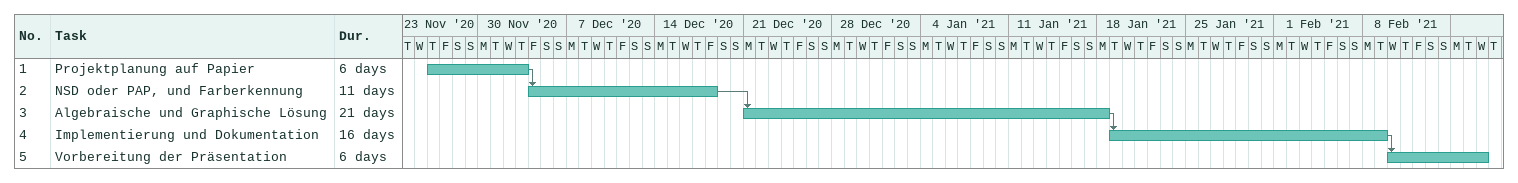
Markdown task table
| ID | Task | Duration | Start | Finish | Predecessors |
|---|---|---|---|---|---|
| 1 | Projektplanung auf Papier | 6d | 2020-11-26 | 2020-12-03 |  |
| 2 | NSD oder PAP, und Farberkennung | 11d | 2020-12-04 | 2020-12-18 | 1 |
| 3 | Algebraische und Graphische Lösung | 21d | 2020-12-21 | 2021-01-18 | 2 |
| 4 | Implementierung und Dokumentation | 16d | 2021-01-19 | 2021-02-09 | 3 |
| 5 | Vorbereitung der Präsentation | 6d | 2021-02-10 | 2021-02-17 | 4 |
